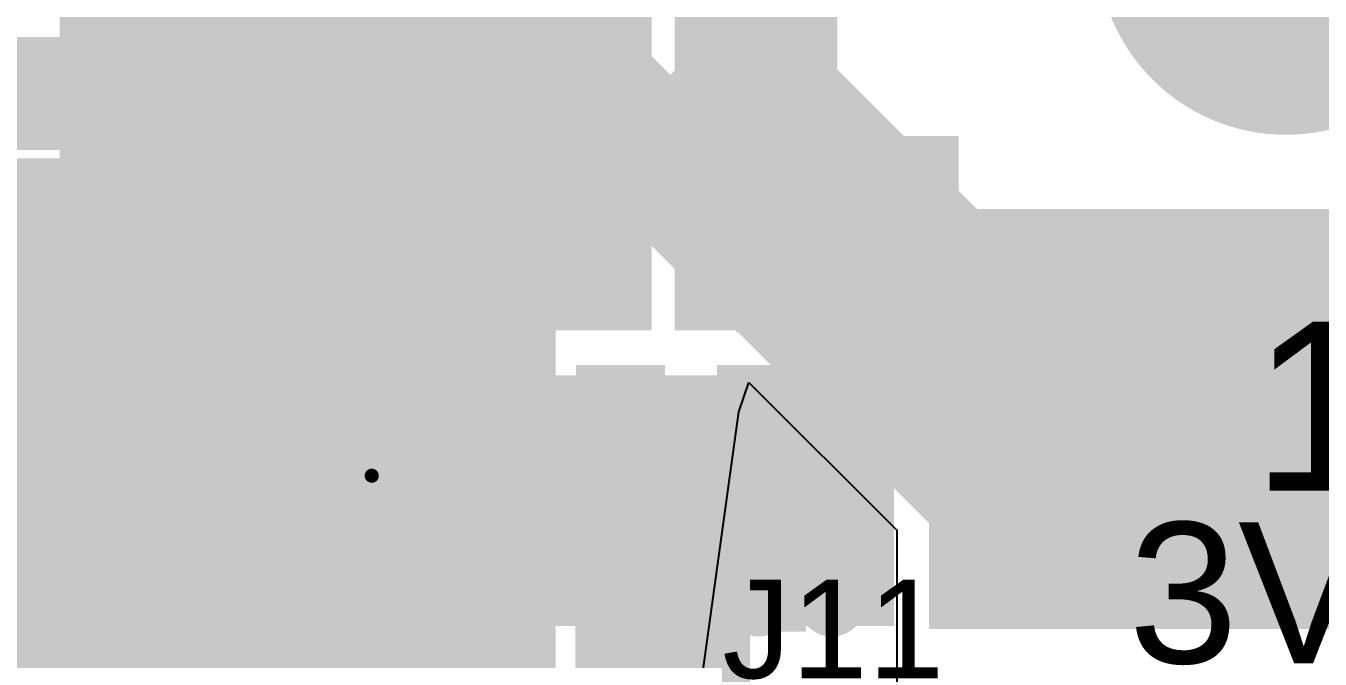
# Model space of a CAD drawing. Header units: millimetres. Extents: x -1.41 to 1.41, y -0.13 to 2.68.
# Drawn here: x 0.661 to 1.1203, y 1.6663 to 1.891 of the extents above; entities that cross this region are included whole.
import ezdxf

# ---------------------------------------------------------------- set-up
doc = ezdxf.new("R2010")
doc.units = ezdxf.units.MM
doc.header["$MEASUREMENT"] = 0
for name, color, linetype in [('BottomLayer', 5, 'Continuous'), ('BottomPaste', 16, 'Continuous'), ('BottomSolder', 6, 'Continuous'), ('Mechanical2', 216, 'Continuous'), ('MultiLayer', 9, 'Continuous'), ('PadHoleLayer', 156, 'Continuous'), ('TopLayer', 1, 'Continuous'), ('TopOverlay', 2, 'Continuous'), ('TopPaste', 8, 'Continuous'), ('TopSolder', 216, 'Continuous'), ('ViaHoleLayer', 16, 'Continuous')]:
    doc.layers.add(name, color=color, linetype=linetype)
doc.styles.add('Arial', font='', dxfattribs={"height": 0.2})
doc.styles.get('Arial').set_extended_font_data('Arial')

# ---------------------------------------------------------------- blocks, each defined once
blk = doc.blocks.new('AO4882_MS_B_37')
at = {"layer": 'BottomLayer'}
for points in [[(-0.14567, 0.08681), (-0.05906, 0.08681), (-0.05906, 0.06319), (-0.14567, 0.06319)], [(0.05906, 0.08681), (0.14567, 0.08681), (0.14567, 0.06319), (0.05906, 0.06319)], [(-0.14567, 0.03681), (-0.05906, 0.03681), (-0.05906, 0.01319), (-0.14567, 0.01319)], [(0.05906, 0.03681), (0.14567, 0.03681), (0.14567, 0.01319), (0.05906, 0.01319)], [(-0.14567, -0.01319), (-0.05906, -0.01319), (-0.05906, -0.03681), (-0.14567, -0.03681)], [(0.05906, -0.01319), (0.14567, -0.01319), (0.14567, -0.03681), (0.05906, -0.03681)], [(-0.14567, -0.06319), (-0.05906, -0.06319), (-0.05906, -0.08681), (-0.14567, -0.08681)], [(0.05906, -0.06319), (0.14567, -0.06319), (0.14567, -0.08681), (0.05906, -0.08681)]]:
    blk.add_hatch(color=5, dxfattribs=at).paths.add_polyline_path(points)
at = {"layer": 'BottomPaste'}
for points in [[(-0.14567, 0.08681), (-0.05906, 0.08681), (-0.05906, 0.06319), (-0.14567, 0.06319)], [(0.05906, 0.08681), (0.14567, 0.08681), (0.14567, 0.06319), (0.05906, 0.06319)], [(-0.14567, 0.03681), (-0.05906, 0.03681), (-0.05906, 0.01319), (-0.14567, 0.01319)], [(0.05906, 0.03681), (0.14567, 0.03681), (0.14567, 0.01319), (0.05906, 0.01319)], [(-0.14567, -0.01319), (-0.05906, -0.01319), (-0.05906, -0.03681), (-0.14567, -0.03681)], [(0.05906, -0.01319), (0.14567, -0.01319), (0.14567, -0.03681), (0.05906, -0.03681)], [(-0.14567, -0.06319), (-0.05906, -0.06319), (-0.05906, -0.08681), (-0.14567, -0.08681)], [(0.05906, -0.06319), (0.14567, -0.06319), (0.14567, -0.08681), (0.05906, -0.08681)]]:
    blk.add_hatch(color=16, dxfattribs=at).paths.add_polyline_path(points)
at = {"layer": 'BottomSolder'}
for points in [[(-0.14967, 0.09081), (-0.05506, 0.09081), (-0.05506, 0.05919), (-0.14967, 0.05919)], [(0.05506, 0.09081), (0.14967, 0.09081), (0.14967, 0.05919), (0.05506, 0.05919)], [(-0.14967, 0.04081), (-0.05506, 0.04081), (-0.05506, 0.00919), (-0.14967, 0.00919)], [(0.05506, 0.04081), (0.14967, 0.04081), (0.14967, 0.00919), (0.05506, 0.00919)], [(-0.14967, -0.00919), (-0.05506, -0.00919), (-0.05506, -0.04081), (-0.14967, -0.04081)], [(0.05506, -0.00919), (0.14967, -0.00919), (0.14967, -0.04081), (0.05506, -0.04081)], [(-0.14967, -0.05919), (-0.05506, -0.05919), (-0.05506, -0.09081), (-0.14967, -0.09081)], [(0.05506, -0.05919), (0.14967, -0.05919), (0.14967, -0.09081), (0.05506, -0.09081)]]:
    blk.add_hatch(color=6, dxfattribs=at).paths.add_polyline_path(points)
blk = doc.blocks.new('VT1H471MI135000CE0_110')
at = {"layer": 'TopLayer'}
blk.add_hatch(color=1, dxfattribs=at).paths.add_polyline_path([(0.08051, 0.03445), (0.32461, 0.03445), (0.32461, -0.03445), (0.08051, -0.03445)])
at = {"layer": 'TopPaste'}
blk.add_hatch(color=8, dxfattribs=at).paths.add_polyline_path([(0.08051, 0.03445), (0.32461, 0.03445), (0.32461, -0.03445), (0.08051, -0.03445)])
at = {"layer": 'TopSolder'}
blk.add_hatch(color=216, dxfattribs=at).paths.add_polyline_path([(0.07651, 0.03845), (0.32861, 0.03845), (0.32861, -0.03845), (0.07651, -0.03845)])
at = {"layer": 'TopOverlay'}
for points, const_width in [([(0.269, 0.043), (0.269, 0.27)], 0.005), ([(0.28422, 0.057), (0.34422, 0.057)], 0.01)]:
    blk.add_lwpolyline(points, dxfattribs=dict(at, const_width=const_width))
for points, const_width in [([(0.28172, 0.057, 1), (0.28672, 0.057, 1)], 0.005), ([(0.34172, 0.057, 1), (0.34672, 0.057, 1)], 0.005), ([(0.26775, 0.043, 1), (0.27025, 0.043, 1)], 0.0025)]:
    blk.add_lwpolyline(points, format="xyb", close=True, dxfattribs=dict(at, const_width=const_width))

msp = doc.modelspace()

# ---------------------------------------------------------------- hatches: boundary and pattern name
at = {"layer": 'BottomLayer'}
for points in [[(0.949, 1.783), (0.949, 2.031), (0.89121, 2.031), (0.89121, 1.783)], [(0.673, 1.783), (0.883, 1.783), (0.883, 1.941), (0.673, 1.941)], [(0.992, 1.85195), (0.90767, 1.85195), (0.90767, 1.792), (0.992, 1.792)], [(0.621, 1.783), (0.762, 1.783), (0.762, 1.844), (0.621, 1.844)], [(1.162, 1.826), (0.913, 1.826), (0.913, 1.78221), (1.162, 1.78221)], [(0.98151, 1.677), (1.162, 1.677), (1.162, 1.802), (0.98151, 1.802)], [(0.099, 1.678), (0.969, 1.678), (0.969, 1.767), (0.099, 1.767)]]:
    msp.add_hatch(color=5, dxfattribs=at).paths.add_polyline_path(points)
h = msp.add_hatch(color=5, dxfattribs=at)
edge = h.paths.add_edge_path()
edge.add_arc((1.1081, 1.91929), 0.05906, 0, 360)
h = msp.add_hatch(color=5, dxfattribs=at)
edge = h.paths.add_edge_path()
edge.add_arc((0.674, 1.822), 0.01181, 0, 360)
h = msp.add_hatch(color=5, dxfattribs=at)
edge = h.paths.add_edge_path()
edge.add_arc((0.7005, 1.822), 0.01181, 0, 360)
h = msp.add_hatch(color=5, dxfattribs=at)
edge = h.paths.add_edge_path()
edge.add_arc((0.727, 1.822), 0.01181, 0, 360)
h = msp.add_hatch(color=5, dxfattribs=at)
edge = h.paths.add_edge_path()
edge.add_arc((0.7535, 1.822), 0.01181, 0, 360)
h = msp.add_hatch(color=5, dxfattribs=at)
edge = h.paths.add_edge_path()
edge.add_arc((0.78, 1.822), 0.01181, 0, 360)
h = msp.add_hatch(color=5, dxfattribs=at)
edge = h.paths.add_edge_path()
edge.add_arc((0.8065, 1.822), 0.01181, 0, 360)
h = msp.add_hatch(color=5, dxfattribs=at)
edge = h.paths.add_edge_path()
edge.add_arc((0.833, 1.822), 0.01181, 0, 360)
h = msp.add_hatch(color=5, dxfattribs=at)
edge = h.paths.add_edge_path()
edge.add_arc((0.918, 1.825), 0.01181, 0, 360)
h = msp.add_hatch(color=5, dxfattribs=at)
edge = h.paths.add_edge_path()
edge.add_arc((0.9445, 1.825), 0.01181, 0, 360)
h = msp.add_hatch(color=5, dxfattribs=at)
edge = h.paths.add_edge_path()
edge.add_arc((0.971, 1.825), 0.01181, 0, 360)
h = msp.add_hatch(color=5, dxfattribs=at)
edge = h.paths.add_edge_path()
edge.add_arc((0.918, 1.8), 0.01181, 0, 360)
h = msp.add_hatch(color=5, dxfattribs=at)
edge = h.paths.add_edge_path()
edge.add_arc((0.9445, 1.8), 0.01181, 0, 360)
h = msp.add_hatch(color=5, dxfattribs=at)
edge = h.paths.add_edge_path()
edge.add_arc((0.971, 1.8), 0.01181, 0, 360)
h = msp.add_hatch(color=5, dxfattribs=at)
edge = h.paths.add_edge_path()
edge.add_arc((0.674, 1.797), 0.01181, 0, 360)
h = msp.add_hatch(color=5, dxfattribs=at)
edge = h.paths.add_edge_path()
edge.add_arc((0.7005, 1.797), 0.01181, 0, 360)
h = msp.add_hatch(color=5, dxfattribs=at)
edge = h.paths.add_edge_path()
edge.add_arc((0.727, 1.797), 0.01181, 0, 360)
h = msp.add_hatch(color=5, dxfattribs=at)
edge = h.paths.add_edge_path()
edge.add_arc((0.7535, 1.797), 0.01181, 0, 360)
h = msp.add_hatch(color=5, dxfattribs=at)
edge = h.paths.add_edge_path()
edge.add_arc((0.78, 1.797), 0.01181, 0, 360)
h = msp.add_hatch(color=5, dxfattribs=at)
edge = h.paths.add_edge_path()
edge.add_arc((0.8065, 1.797), 0.01181, 0, 360)
h = msp.add_hatch(color=5, dxfattribs=at)
edge = h.paths.add_edge_path()
edge.add_arc((0.833, 1.797), 0.01181, 0, 360)
h = msp.add_hatch(color=5, dxfattribs=at)
edge = h.paths.add_edge_path()
edge.add_arc((0.995, 1.761), 0.01181, 0, 360)
h = msp.add_hatch(color=5, dxfattribs=at)
edge = h.paths.add_edge_path()
edge.add_arc((1.0215, 1.761), 0.01181, 0, 360)
h = msp.add_hatch(color=5, dxfattribs=at)
edge = h.paths.add_edge_path()
edge.add_arc((1.048, 1.761), 0.01181, 0, 360)
h = msp.add_hatch(color=5, dxfattribs=at)
edge = h.paths.add_edge_path()
edge.add_arc((1.0745, 1.761), 0.01181, 0, 360)
h = msp.add_hatch(color=5, dxfattribs=at)
edge = h.paths.add_edge_path()
edge.add_arc((1.101, 1.761), 0.01181, 0, 360)
h = msp.add_hatch(color=5, dxfattribs=at)
edge = h.paths.add_edge_path()
edge.add_arc((0.86874, 1.75181), 0.01181, 0, 360)
h = msp.add_hatch(color=5, dxfattribs=at)
edge = h.paths.add_edge_path()
edge.add_arc((0.89482, 1.75181), 0.01181, 0, 360)
h = msp.add_hatch(color=5, dxfattribs=at)
edge = h.paths.add_edge_path()
edge.add_arc((0.995, 1.736), 0.01181, 0, 360)
h = msp.add_hatch(color=5, dxfattribs=at)
edge = h.paths.add_edge_path()
edge.add_arc((1.0215, 1.736), 0.01181, 0, 360)
h = msp.add_hatch(color=5, dxfattribs=at)
edge = h.paths.add_edge_path()
edge.add_arc((1.048, 1.736), 0.01181, 0, 360)
h = msp.add_hatch(color=5, dxfattribs=at)
edge = h.paths.add_edge_path()
edge.add_arc((1.0745, 1.736), 0.01181, 0, 360)
h = msp.add_hatch(color=5, dxfattribs=at)
edge = h.paths.add_edge_path()
edge.add_arc((1.101, 1.736), 0.01181, 0, 360)
h = msp.add_hatch(color=5, dxfattribs=at)
edge = h.paths.add_edge_path()
edge.add_arc((0.86874, 1.7189), 0.01181, 0, 360)
h = msp.add_hatch(color=5, dxfattribs=at)
edge = h.paths.add_edge_path()
edge.add_arc((0.89482, 1.7189), 0.01181, 0, 360)
h = msp.add_hatch(color=5, dxfattribs=at)
edge = h.paths.add_edge_path()
edge.add_arc((0.92091, 1.7189), 0.01181, 0, 360)
h = msp.add_hatch(color=5, dxfattribs=at)
edge = h.paths.add_edge_path()
edge.add_arc((0.947, 1.7189), 0.01181, 0, 360)
h = msp.add_hatch(color=5, dxfattribs=at)
edge = h.paths.add_edge_path()
edge.add_arc((0.86874, 1.686), 0.01181, 0, 360)
h = msp.add_hatch(color=5, dxfattribs=at)
edge = h.paths.add_edge_path()
edge.add_arc((0.89482, 1.686), 0.01181, 0, 360)
h = msp.add_hatch(color=5, dxfattribs=at)
edge = h.paths.add_edge_path()
edge.add_arc((0.92091, 1.6861), 0.01181, 0, 360)
h = msp.add_hatch(color=5, dxfattribs=at)
edge = h.paths.add_edge_path()
edge.add_arc((0.947, 1.6861), 0.01181, 0, 360)
at = {"layer": 'BottomSolder'}
h = msp.add_hatch(color=6, dxfattribs=at)
edge = h.paths.add_edge_path()
edge.add_arc((1.1081, 1.91929), 0.06306, 0, 360)
h = msp.add_hatch(color=6, dxfattribs=at)
edge = h.paths.add_edge_path()
edge.add_arc((0.674, 1.822), 0.00591, 0, 360)
h = msp.add_hatch(color=6, dxfattribs=at)
edge = h.paths.add_edge_path()
edge.add_arc((0.7005, 1.822), 0.00591, 0, 360)
h = msp.add_hatch(color=6, dxfattribs=at)
edge = h.paths.add_edge_path()
edge.add_arc((0.727, 1.822), 0.00591, 0, 360)
h = msp.add_hatch(color=6, dxfattribs=at)
edge = h.paths.add_edge_path()
edge.add_arc((0.7535, 1.822), 0.00591, 0, 360)
h = msp.add_hatch(color=6, dxfattribs=at)
edge = h.paths.add_edge_path()
edge.add_arc((0.78, 1.822), 0.00591, 0, 360)
h = msp.add_hatch(color=6, dxfattribs=at)
edge = h.paths.add_edge_path()
edge.add_arc((0.8065, 1.822), 0.00591, 0, 360)
h = msp.add_hatch(color=6, dxfattribs=at)
edge = h.paths.add_edge_path()
edge.add_arc((0.833, 1.822), 0.00591, 0, 360)
h = msp.add_hatch(color=6, dxfattribs=at)
edge = h.paths.add_edge_path()
edge.add_arc((0.918, 1.825), 0.00591, 0, 360)
h = msp.add_hatch(color=6, dxfattribs=at)
edge = h.paths.add_edge_path()
edge.add_arc((0.9445, 1.825), 0.00591, 0, 360)
h = msp.add_hatch(color=6, dxfattribs=at)
edge = h.paths.add_edge_path()
edge.add_arc((0.971, 1.825), 0.00591, 0, 360)
h = msp.add_hatch(color=6, dxfattribs=at)
edge = h.paths.add_edge_path()
edge.add_arc((0.918, 1.8), 0.00591, 0, 360)
h = msp.add_hatch(color=6, dxfattribs=at)
edge = h.paths.add_edge_path()
edge.add_arc((0.9445, 1.8), 0.00591, 0, 360)
h = msp.add_hatch(color=6, dxfattribs=at)
edge = h.paths.add_edge_path()
edge.add_arc((0.971, 1.8), 0.00591, 0, 360)
h = msp.add_hatch(color=6, dxfattribs=at)
edge = h.paths.add_edge_path()
edge.add_arc((0.674, 1.797), 0.00591, 0, 360)
h = msp.add_hatch(color=6, dxfattribs=at)
edge = h.paths.add_edge_path()
edge.add_arc((0.7005, 1.797), 0.00591, 0, 360)
h = msp.add_hatch(color=6, dxfattribs=at)
edge = h.paths.add_edge_path()
edge.add_arc((0.727, 1.797), 0.00591, 0, 360)
h = msp.add_hatch(color=6, dxfattribs=at)
edge = h.paths.add_edge_path()
edge.add_arc((0.7535, 1.797), 0.00591, 0, 360)
h = msp.add_hatch(color=6, dxfattribs=at)
edge = h.paths.add_edge_path()
edge.add_arc((0.78, 1.797), 0.00591, 0, 360)
h = msp.add_hatch(color=6, dxfattribs=at)
edge = h.paths.add_edge_path()
edge.add_arc((0.8065, 1.797), 0.00591, 0, 360)
h = msp.add_hatch(color=6, dxfattribs=at)
edge = h.paths.add_edge_path()
edge.add_arc((0.833, 1.797), 0.00591, 0, 360)
h = msp.add_hatch(color=6, dxfattribs=at)
edge = h.paths.add_edge_path()
edge.add_arc((0.995, 1.761), 0.00591, 0, 360)
h = msp.add_hatch(color=6, dxfattribs=at)
edge = h.paths.add_edge_path()
edge.add_arc((1.0215, 1.761), 0.00591, 0, 360)
h = msp.add_hatch(color=6, dxfattribs=at)
edge = h.paths.add_edge_path()
edge.add_arc((1.048, 1.761), 0.00591, 0, 360)
h = msp.add_hatch(color=6, dxfattribs=at)
edge = h.paths.add_edge_path()
edge.add_arc((1.0745, 1.761), 0.00591, 0, 360)
h = msp.add_hatch(color=6, dxfattribs=at)
edge = h.paths.add_edge_path()
edge.add_arc((1.101, 1.761), 0.00591, 0, 360)
h = msp.add_hatch(color=6, dxfattribs=at)
edge = h.paths.add_edge_path()
edge.add_arc((0.86874, 1.75181), 0.00591, 0, 360)
h = msp.add_hatch(color=6, dxfattribs=at)
edge = h.paths.add_edge_path()
edge.add_arc((0.89482, 1.75181), 0.00591, 0, 360)
h = msp.add_hatch(color=6, dxfattribs=at)
edge = h.paths.add_edge_path()
edge.add_arc((0.995, 1.736), 0.00591, 0, 360)
h = msp.add_hatch(color=6, dxfattribs=at)
edge = h.paths.add_edge_path()
edge.add_arc((1.0215, 1.736), 0.00591, 0, 360)
h = msp.add_hatch(color=6, dxfattribs=at)
edge = h.paths.add_edge_path()
edge.add_arc((1.048, 1.736), 0.00591, 0, 360)
h = msp.add_hatch(color=6, dxfattribs=at)
edge = h.paths.add_edge_path()
edge.add_arc((1.0745, 1.736), 0.00591, 0, 360)
h = msp.add_hatch(color=6, dxfattribs=at)
edge = h.paths.add_edge_path()
edge.add_arc((1.101, 1.736), 0.00591, 0, 360)
h = msp.add_hatch(color=6, dxfattribs=at)
edge = h.paths.add_edge_path()
edge.add_arc((0.86874, 1.7189), 0.00591, 0, 360)
h = msp.add_hatch(color=6, dxfattribs=at)
edge = h.paths.add_edge_path()
edge.add_arc((0.89482, 1.7189), 0.00591, 0, 360)
h = msp.add_hatch(color=6, dxfattribs=at)
edge = h.paths.add_edge_path()
edge.add_arc((0.92091, 1.7189), 0.00591, 0, 360)
h = msp.add_hatch(color=6, dxfattribs=at)
edge = h.paths.add_edge_path()
edge.add_arc((0.947, 1.7189), 0.00591, 0, 360)
h = msp.add_hatch(color=6, dxfattribs=at)
edge = h.paths.add_edge_path()
edge.add_arc((0.86874, 1.686), 0.00591, 0, 360)
h = msp.add_hatch(color=6, dxfattribs=at)
edge = h.paths.add_edge_path()
edge.add_arc((0.89482, 1.686), 0.00591, 0, 360)
h = msp.add_hatch(color=6, dxfattribs=at)
edge = h.paths.add_edge_path()
edge.add_arc((0.92091, 1.6861), 0.00591, 0, 360)
h = msp.add_hatch(color=6, dxfattribs=at)
edge = h.paths.add_edge_path()
edge.add_arc((0.947, 1.6861), 0.00591, 0, 360)
at = {"layer": 'MultiLayer'}
h = msp.add_hatch(color=9, dxfattribs=at)
edge = h.paths.add_edge_path()
edge.add_arc((1.1081, 1.91929), 0.05906, 0, 360)
at = {"layer": 'PadHoleLayer'}
h = msp.add_hatch(color=156, dxfattribs=at)
edge = h.paths.add_edge_path()
edge.add_arc((1.1081, 1.91929), 0.06693, 0, 360)
at = {"layer": 'TopLayer'}
h = msp.add_hatch(color=1, dxfattribs=at)
edge = h.paths.add_edge_path()
edge.add_arc((1.1081, 1.91929), 0.05906, 0, 360)
for points in [[(0.9905, 1.7055), (1.037, 1.752), (0.9025, 1.8865), (0.856, 1.84)], [(1.023, 1.709), (1.06925, 1.75525), (0.93825, 1.88625), (0.892, 1.84)], [(0.9025, 1.862), (0.939, 1.862), (0.939, 1.8865), (0.9025, 1.8865)], [(0.594, 1.64937), (0.849, 1.64937), (0.849, 1.835), (0.594, 1.835)], [(1.273, 1.801), (0.988, 1.801), (0.988, 1.705), (1.273, 1.705)], [(0.856, 1.65), (0.918, 1.65), (0.918, 1.765), (0.856, 1.765)]]:
    msp.add_hatch(color=1, dxfattribs=at).paths.add_polyline_path(points)
h = msp.add_hatch(color=1, dxfattribs=at)
edge = h.paths.add_edge_path()
edge.add_arc((0.674, 1.822), 0.01181, 0, 360)
h = msp.add_hatch(color=1, dxfattribs=at)
edge = h.paths.add_edge_path()
edge.add_arc((0.7005, 1.822), 0.01181, 0, 360)
h = msp.add_hatch(color=1, dxfattribs=at)
edge = h.paths.add_edge_path()
edge.add_arc((0.727, 1.822), 0.01181, 0, 360)
h = msp.add_hatch(color=1, dxfattribs=at)
edge = h.paths.add_edge_path()
edge.add_arc((0.7535, 1.822), 0.01181, 0, 360)
h = msp.add_hatch(color=1, dxfattribs=at)
edge = h.paths.add_edge_path()
edge.add_arc((0.78, 1.822), 0.01181, 0, 360)
h = msp.add_hatch(color=1, dxfattribs=at)
edge = h.paths.add_edge_path()
edge.add_arc((0.8065, 1.822), 0.01181, 0, 360)
h = msp.add_hatch(color=1, dxfattribs=at)
edge = h.paths.add_edge_path()
edge.add_arc((0.833, 1.822), 0.01181, 0, 360)
h = msp.add_hatch(color=1, dxfattribs=at)
edge = h.paths.add_edge_path()
edge.add_arc((0.918, 1.825), 0.01181, 0, 360)
h = msp.add_hatch(color=1, dxfattribs=at)
edge = h.paths.add_edge_path()
edge.add_arc((0.9445, 1.825), 0.01181, 0, 360)
h = msp.add_hatch(color=1, dxfattribs=at)
edge = h.paths.add_edge_path()
edge.add_arc((0.971, 1.825), 0.01181, 0, 360)
h = msp.add_hatch(color=1, dxfattribs=at)
edge = h.paths.add_edge_path()
edge.add_arc((0.918, 1.8), 0.01181, 0, 360)
h = msp.add_hatch(color=1, dxfattribs=at)
edge = h.paths.add_edge_path()
edge.add_arc((0.9445, 1.8), 0.01181, 0, 360)
h = msp.add_hatch(color=1, dxfattribs=at)
edge = h.paths.add_edge_path()
edge.add_arc((0.971, 1.8), 0.01181, 0, 360)
h = msp.add_hatch(color=1, dxfattribs=at)
edge = h.paths.add_edge_path()
edge.add_arc((0.674, 1.797), 0.01181, 0, 360)
h = msp.add_hatch(color=1, dxfattribs=at)
edge = h.paths.add_edge_path()
edge.add_arc((0.7005, 1.797), 0.01181, 0, 360)
h = msp.add_hatch(color=1, dxfattribs=at)
edge = h.paths.add_edge_path()
edge.add_arc((0.727, 1.797), 0.01181, 0, 360)
h = msp.add_hatch(color=1, dxfattribs=at)
edge = h.paths.add_edge_path()
edge.add_arc((0.7535, 1.797), 0.01181, 0, 360)
h = msp.add_hatch(color=1, dxfattribs=at)
edge = h.paths.add_edge_path()
edge.add_arc((0.78, 1.797), 0.01181, 0, 360)
h = msp.add_hatch(color=1, dxfattribs=at)
edge = h.paths.add_edge_path()
edge.add_arc((0.8065, 1.797), 0.01181, 0, 360)
h = msp.add_hatch(color=1, dxfattribs=at)
edge = h.paths.add_edge_path()
edge.add_arc((0.833, 1.797), 0.01181, 0, 360)
h = msp.add_hatch(color=1, dxfattribs=at)
edge = h.paths.add_edge_path()
edge.add_arc((0.995, 1.761), 0.01181, 0, 360)
h = msp.add_hatch(color=1, dxfattribs=at)
edge = h.paths.add_edge_path()
edge.add_arc((1.0215, 1.761), 0.01181, 0, 360)
h = msp.add_hatch(color=1, dxfattribs=at)
edge = h.paths.add_edge_path()
edge.add_arc((1.048, 1.761), 0.01181, 0, 360)
h = msp.add_hatch(color=1, dxfattribs=at)
edge = h.paths.add_edge_path()
edge.add_arc((1.0745, 1.761), 0.01181, 0, 360)
h = msp.add_hatch(color=1, dxfattribs=at)
edge = h.paths.add_edge_path()
edge.add_arc((1.101, 1.761), 0.01181, 0, 360)
h = msp.add_hatch(color=1, dxfattribs=at)
edge = h.paths.add_edge_path()
edge.add_arc((0.86874, 1.75181), 0.01181, 0, 360)
h = msp.add_hatch(color=1, dxfattribs=at)
edge = h.paths.add_edge_path()
edge.add_arc((0.89482, 1.75181), 0.01181, 0, 360)
h = msp.add_hatch(color=1, dxfattribs=at)
edge = h.paths.add_edge_path()
edge.add_arc((0.995, 1.736), 0.01181, 0, 360)
h = msp.add_hatch(color=1, dxfattribs=at)
edge = h.paths.add_edge_path()
edge.add_arc((1.0215, 1.736), 0.01181, 0, 360)
h = msp.add_hatch(color=1, dxfattribs=at)
edge = h.paths.add_edge_path()
edge.add_arc((1.048, 1.736), 0.01181, 0, 360)
h = msp.add_hatch(color=1, dxfattribs=at)
edge = h.paths.add_edge_path()
edge.add_arc((1.0745, 1.736), 0.01181, 0, 360)
h = msp.add_hatch(color=1, dxfattribs=at)
edge = h.paths.add_edge_path()
edge.add_arc((1.101, 1.736), 0.01181, 0, 360)
h = msp.add_hatch(color=1, dxfattribs=at)
edge = h.paths.add_edge_path()
edge.add_arc((0.86874, 1.7189), 0.01181, 0, 360)
h = msp.add_hatch(color=1, dxfattribs=at)
edge = h.paths.add_edge_path()
edge.add_arc((0.89482, 1.7189), 0.01181, 0, 360)
h = msp.add_hatch(color=1, dxfattribs=at)
edge = h.paths.add_edge_path()
edge.add_arc((0.92091, 1.7189), 0.01181, 0, 360)
h = msp.add_hatch(color=1, dxfattribs=at)
edge = h.paths.add_edge_path()
edge.add_arc((0.947, 1.7189), 0.01181, 0, 360)
h = msp.add_hatch(color=1, dxfattribs=at)
edge = h.paths.add_edge_path()
edge.add_arc((0.86874, 1.686), 0.01181, 0, 360)
h = msp.add_hatch(color=1, dxfattribs=at)
edge = h.paths.add_edge_path()
edge.add_arc((0.89482, 1.686), 0.01181, 0, 360)
h = msp.add_hatch(color=1, dxfattribs=at)
edge = h.paths.add_edge_path()
edge.add_arc((0.92091, 1.6861), 0.01181, 0, 360)
h = msp.add_hatch(color=1, dxfattribs=at)
edge = h.paths.add_edge_path()
edge.add_arc((0.947, 1.6861), 0.01181, 0, 360)
at = {"layer": 'TopSolder'}
h = msp.add_hatch(color=216, dxfattribs=at)
edge = h.paths.add_edge_path()
edge.add_arc((1.1081, 1.91929), 0.06306, 0, 360)
h = msp.add_hatch(color=216, dxfattribs=at)
edge = h.paths.add_edge_path()
edge.add_arc((0.674, 1.822), 0.00591, 0, 360)
h = msp.add_hatch(color=216, dxfattribs=at)
edge = h.paths.add_edge_path()
edge.add_arc((0.7005, 1.822), 0.00591, 0, 360)
h = msp.add_hatch(color=216, dxfattribs=at)
edge = h.paths.add_edge_path()
edge.add_arc((0.727, 1.822), 0.00591, 0, 360)
h = msp.add_hatch(color=216, dxfattribs=at)
edge = h.paths.add_edge_path()
edge.add_arc((0.7535, 1.822), 0.00591, 0, 360)
h = msp.add_hatch(color=216, dxfattribs=at)
edge = h.paths.add_edge_path()
edge.add_arc((0.78, 1.822), 0.00591, 0, 360)
h = msp.add_hatch(color=216, dxfattribs=at)
edge = h.paths.add_edge_path()
edge.add_arc((0.8065, 1.822), 0.00591, 0, 360)
h = msp.add_hatch(color=216, dxfattribs=at)
edge = h.paths.add_edge_path()
edge.add_arc((0.833, 1.822), 0.00591, 0, 360)
h = msp.add_hatch(color=216, dxfattribs=at)
edge = h.paths.add_edge_path()
edge.add_arc((0.918, 1.825), 0.00591, 0, 360)
h = msp.add_hatch(color=216, dxfattribs=at)
edge = h.paths.add_edge_path()
edge.add_arc((0.9445, 1.825), 0.00591, 0, 360)
h = msp.add_hatch(color=216, dxfattribs=at)
edge = h.paths.add_edge_path()
edge.add_arc((0.971, 1.825), 0.00591, 0, 360)
h = msp.add_hatch(color=216, dxfattribs=at)
edge = h.paths.add_edge_path()
edge.add_arc((0.918, 1.8), 0.00591, 0, 360)
h = msp.add_hatch(color=216, dxfattribs=at)
edge = h.paths.add_edge_path()
edge.add_arc((0.9445, 1.8), 0.00591, 0, 360)
h = msp.add_hatch(color=216, dxfattribs=at)
edge = h.paths.add_edge_path()
edge.add_arc((0.971, 1.8), 0.00591, 0, 360)
h = msp.add_hatch(color=216, dxfattribs=at)
edge = h.paths.add_edge_path()
edge.add_arc((0.674, 1.797), 0.00591, 0, 360)
h = msp.add_hatch(color=216, dxfattribs=at)
edge = h.paths.add_edge_path()
edge.add_arc((0.7005, 1.797), 0.00591, 0, 360)
h = msp.add_hatch(color=216, dxfattribs=at)
edge = h.paths.add_edge_path()
edge.add_arc((0.727, 1.797), 0.00591, 0, 360)
h = msp.add_hatch(color=216, dxfattribs=at)
edge = h.paths.add_edge_path()
edge.add_arc((0.7535, 1.797), 0.00591, 0, 360)
h = msp.add_hatch(color=216, dxfattribs=at)
edge = h.paths.add_edge_path()
edge.add_arc((0.78, 1.797), 0.00591, 0, 360)
h = msp.add_hatch(color=216, dxfattribs=at)
edge = h.paths.add_edge_path()
edge.add_arc((0.8065, 1.797), 0.00591, 0, 360)
h = msp.add_hatch(color=216, dxfattribs=at)
edge = h.paths.add_edge_path()
edge.add_arc((0.833, 1.797), 0.00591, 0, 360)
h = msp.add_hatch(color=216, dxfattribs=at)
edge = h.paths.add_edge_path()
edge.add_arc((0.995, 1.761), 0.00591, 0, 360)
h = msp.add_hatch(color=216, dxfattribs=at)
edge = h.paths.add_edge_path()
edge.add_arc((1.0215, 1.761), 0.00591, 0, 360)
h = msp.add_hatch(color=216, dxfattribs=at)
edge = h.paths.add_edge_path()
edge.add_arc((1.048, 1.761), 0.00591, 0, 360)
h = msp.add_hatch(color=216, dxfattribs=at)
edge = h.paths.add_edge_path()
edge.add_arc((1.0745, 1.761), 0.00591, 0, 360)
h = msp.add_hatch(color=216, dxfattribs=at)
edge = h.paths.add_edge_path()
edge.add_arc((1.101, 1.761), 0.00591, 0, 360)
h = msp.add_hatch(color=216, dxfattribs=at)
edge = h.paths.add_edge_path()
edge.add_arc((0.86874, 1.75181), 0.00591, 0, 360)
h = msp.add_hatch(color=216, dxfattribs=at)
edge = h.paths.add_edge_path()
edge.add_arc((0.89482, 1.75181), 0.00591, 0, 360)
h = msp.add_hatch(color=216, dxfattribs=at)
edge = h.paths.add_edge_path()
edge.add_arc((0.995, 1.736), 0.00591, 0, 360)
h = msp.add_hatch(color=216, dxfattribs=at)
edge = h.paths.add_edge_path()
edge.add_arc((1.0215, 1.736), 0.00591, 0, 360)
h = msp.add_hatch(color=216, dxfattribs=at)
edge = h.paths.add_edge_path()
edge.add_arc((1.048, 1.736), 0.00591, 0, 360)
h = msp.add_hatch(color=216, dxfattribs=at)
edge = h.paths.add_edge_path()
edge.add_arc((1.0745, 1.736), 0.00591, 0, 360)
h = msp.add_hatch(color=216, dxfattribs=at)
edge = h.paths.add_edge_path()
edge.add_arc((1.101, 1.736), 0.00591, 0, 360)
h = msp.add_hatch(color=216, dxfattribs=at)
edge = h.paths.add_edge_path()
edge.add_arc((0.86874, 1.7189), 0.00591, 0, 360)
h = msp.add_hatch(color=216, dxfattribs=at)
edge = h.paths.add_edge_path()
edge.add_arc((0.89482, 1.7189), 0.00591, 0, 360)
h = msp.add_hatch(color=216, dxfattribs=at)
edge = h.paths.add_edge_path()
edge.add_arc((0.92091, 1.7189), 0.00591, 0, 360)
h = msp.add_hatch(color=216, dxfattribs=at)
edge = h.paths.add_edge_path()
edge.add_arc((0.947, 1.7189), 0.00591, 0, 360)
h = msp.add_hatch(color=216, dxfattribs=at)
edge = h.paths.add_edge_path()
edge.add_arc((0.86874, 1.686), 0.00591, 0, 360)
h = msp.add_hatch(color=216, dxfattribs=at)
edge = h.paths.add_edge_path()
edge.add_arc((0.89482, 1.686), 0.00591, 0, 360)
h = msp.add_hatch(color=216, dxfattribs=at)
edge = h.paths.add_edge_path()
edge.add_arc((0.92091, 1.6861), 0.00591, 0, 360)
h = msp.add_hatch(color=216, dxfattribs=at)
edge = h.paths.add_edge_path()
edge.add_arc((0.947, 1.6861), 0.00591, 0, 360)
at = {"layer": 'ViaHoleLayer'}
h = msp.add_hatch(color=16, dxfattribs=at)
edge = h.paths.add_edge_path()
edge.add_arc((0.674, 1.822), 0.00591, 0, 360)
h = msp.add_hatch(color=16, dxfattribs=at)
edge = h.paths.add_edge_path()
edge.add_arc((0.7005, 1.822), 0.00591, 0, 360)
h = msp.add_hatch(color=16, dxfattribs=at)
edge = h.paths.add_edge_path()
edge.add_arc((0.727, 1.822), 0.00591, 0, 360)
h = msp.add_hatch(color=16, dxfattribs=at)
edge = h.paths.add_edge_path()
edge.add_arc((0.7535, 1.822), 0.00591, 0, 360)
h = msp.add_hatch(color=16, dxfattribs=at)
edge = h.paths.add_edge_path()
edge.add_arc((0.78, 1.822), 0.00591, 0, 360)
h = msp.add_hatch(color=16, dxfattribs=at)
edge = h.paths.add_edge_path()
edge.add_arc((0.8065, 1.822), 0.00591, 0, 360)
h = msp.add_hatch(color=16, dxfattribs=at)
edge = h.paths.add_edge_path()
edge.add_arc((0.833, 1.822), 0.00591, 0, 360)
h = msp.add_hatch(color=16, dxfattribs=at)
edge = h.paths.add_edge_path()
edge.add_arc((0.918, 1.825), 0.00591, 0, 360)
h = msp.add_hatch(color=16, dxfattribs=at)
edge = h.paths.add_edge_path()
edge.add_arc((0.9445, 1.825), 0.00591, 0, 360)
h = msp.add_hatch(color=16, dxfattribs=at)
edge = h.paths.add_edge_path()
edge.add_arc((0.971, 1.825), 0.00591, 0, 360)
h = msp.add_hatch(color=16, dxfattribs=at)
edge = h.paths.add_edge_path()
edge.add_arc((0.918, 1.8), 0.00591, 0, 360)
h = msp.add_hatch(color=16, dxfattribs=at)
edge = h.paths.add_edge_path()
edge.add_arc((0.9445, 1.8), 0.00591, 0, 360)
h = msp.add_hatch(color=16, dxfattribs=at)
edge = h.paths.add_edge_path()
edge.add_arc((0.971, 1.8), 0.00591, 0, 360)
h = msp.add_hatch(color=16, dxfattribs=at)
edge = h.paths.add_edge_path()
edge.add_arc((0.674, 1.797), 0.00591, 0, 360)
h = msp.add_hatch(color=16, dxfattribs=at)
edge = h.paths.add_edge_path()
edge.add_arc((0.7005, 1.797), 0.00591, 0, 360)
h = msp.add_hatch(color=16, dxfattribs=at)
edge = h.paths.add_edge_path()
edge.add_arc((0.727, 1.797), 0.00591, 0, 360)
h = msp.add_hatch(color=16, dxfattribs=at)
edge = h.paths.add_edge_path()
edge.add_arc((0.7535, 1.797), 0.00591, 0, 360)
h = msp.add_hatch(color=16, dxfattribs=at)
edge = h.paths.add_edge_path()
edge.add_arc((0.78, 1.797), 0.00591, 0, 360)
h = msp.add_hatch(color=16, dxfattribs=at)
edge = h.paths.add_edge_path()
edge.add_arc((0.8065, 1.797), 0.00591, 0, 360)
h = msp.add_hatch(color=16, dxfattribs=at)
edge = h.paths.add_edge_path()
edge.add_arc((0.833, 1.797), 0.00591, 0, 360)
h = msp.add_hatch(color=16, dxfattribs=at)
edge = h.paths.add_edge_path()
edge.add_arc((0.995, 1.761), 0.00591, 0, 360)
h = msp.add_hatch(color=16, dxfattribs=at)
edge = h.paths.add_edge_path()
edge.add_arc((1.0215, 1.761), 0.00591, 0, 360)
h = msp.add_hatch(color=16, dxfattribs=at)
edge = h.paths.add_edge_path()
edge.add_arc((1.048, 1.761), 0.00591, 0, 360)
h = msp.add_hatch(color=16, dxfattribs=at)
edge = h.paths.add_edge_path()
edge.add_arc((1.0745, 1.761), 0.00591, 0, 360)
h = msp.add_hatch(color=16, dxfattribs=at)
edge = h.paths.add_edge_path()
edge.add_arc((1.101, 1.761), 0.00591, 0, 360)
h = msp.add_hatch(color=16, dxfattribs=at)
edge = h.paths.add_edge_path()
edge.add_arc((0.86874, 1.75181), 0.00591, 0, 360)
h = msp.add_hatch(color=16, dxfattribs=at)
edge = h.paths.add_edge_path()
edge.add_arc((0.89482, 1.75181), 0.00591, 0, 360)
h = msp.add_hatch(color=16, dxfattribs=at)
edge = h.paths.add_edge_path()
edge.add_arc((0.995, 1.736), 0.00591, 0, 360)
h = msp.add_hatch(color=16, dxfattribs=at)
edge = h.paths.add_edge_path()
edge.add_arc((1.0215, 1.736), 0.00591, 0, 360)
h = msp.add_hatch(color=16, dxfattribs=at)
edge = h.paths.add_edge_path()
edge.add_arc((1.048, 1.736), 0.00591, 0, 360)
h = msp.add_hatch(color=16, dxfattribs=at)
edge = h.paths.add_edge_path()
edge.add_arc((1.0745, 1.736), 0.00591, 0, 360)
h = msp.add_hatch(color=16, dxfattribs=at)
edge = h.paths.add_edge_path()
edge.add_arc((1.101, 1.736), 0.00591, 0, 360)
h = msp.add_hatch(color=16, dxfattribs=at)
edge = h.paths.add_edge_path()
edge.add_arc((0.86874, 1.7189), 0.00591, 0, 360)
h = msp.add_hatch(color=16, dxfattribs=at)
edge = h.paths.add_edge_path()
edge.add_arc((0.89482, 1.7189), 0.00591, 0, 360)
h = msp.add_hatch(color=16, dxfattribs=at)
edge = h.paths.add_edge_path()
edge.add_arc((0.92091, 1.7189), 0.00591, 0, 360)
h = msp.add_hatch(color=16, dxfattribs=at)
edge = h.paths.add_edge_path()
edge.add_arc((0.947, 1.7189), 0.00591, 0, 360)
h = msp.add_hatch(color=16, dxfattribs=at)
edge = h.paths.add_edge_path()
edge.add_arc((0.86874, 1.686), 0.00591, 0, 360)
h = msp.add_hatch(color=16, dxfattribs=at)
edge = h.paths.add_edge_path()
edge.add_arc((0.89482, 1.686), 0.00591, 0, 360)
h = msp.add_hatch(color=16, dxfattribs=at)
edge = h.paths.add_edge_path()
edge.add_arc((0.92091, 1.6861), 0.00591, 0, 360)
h = msp.add_hatch(color=16, dxfattribs=at)
edge = h.paths.add_edge_path()
edge.add_arc((0.947, 1.6861), 0.00591, 0, 360)

# ---------------------------------------------------------------- linework, layer by layer
at = {"layer": 'Mechanical2', "const_width": 0.015}
msp.add_lwpolyline([(1.39764, 1.27953, 1), (-1.39764, 1.27953, 1)], format="xyb", close=True, dxfattribs=at)
at = {"layer": 'TopLayer'}
for p, q in [((0.914, 1.754), (0.9175, 1.7645)), ((0.9175, 1.7645), (0.97, 1.712)), ((0.9, 1.653), (0.914, 1.754)), ((0.97, 1.712), (0.97, 1.65))]:
    msp.add_line(p, q, dxfattribs=at)
at = {"layer": 'TopLayer', "const_width": 0.04}
for points in [[(0.45205, 1.867), (0.868, 1.867)], [(0.868, 1.867), (0.8826, 1.8524)]]:
    msp.add_lwpolyline(points, dxfattribs=at)
at = {"layer": 'TopLayer', "const_width": 0.02}
for points in [[(0.858, 1.867, 1), (0.878, 1.867, 1)], [(0.858, 1.867, 1), (0.878, 1.867, 1)], [(0.8726, 1.8524, 1), (0.8926, 1.8524, 1)]]:
    msp.add_lwpolyline(points, format="xyb", close=True, dxfattribs=at)

# ---------------------------------------------------------------- block references
msp.add_blockref('VT1H471MI135000CE0_110', (0.51473, 1.68837))
at = {"rotation": 90}
msp.add_blockref('AO4882_MS_B_37', (0.847, 1.621), dxfattribs=at)

# ---------------------------------------------------------------- texts
at = {"layer": 'TopOverlay', "style": 'Arial'}
for s, height, p in [('12V', 0.06, (1.09595, 1.726)), ('3V3_M', 0.05, (1.05227, 1.66483))]:
    msp.add_text(s, height=height, rotation=360, dxfattribs=at).set_placement(p)
msp.add_text('J11', height=0.035, dxfattribs=at).set_placement((0.9081, 1.65951))

doc.saveas('drawing.dxf')
